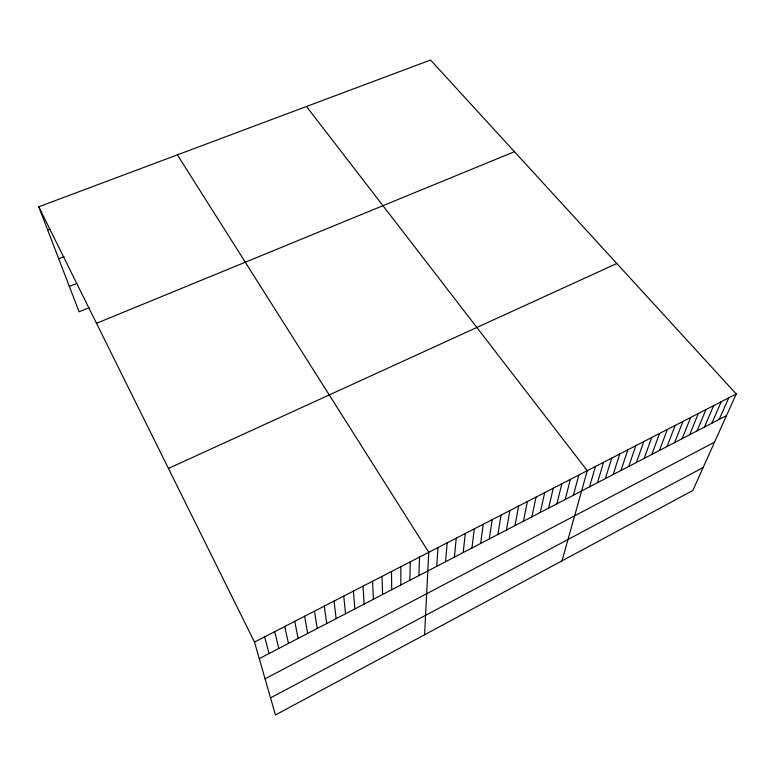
<?xml version="1.0" encoding="UTF-8"?>
<svg xmlns="http://www.w3.org/2000/svg" width="775" height="775" viewBox="0 0 775 775"><rect width="100%" height="100%" fill="white"/><g stroke="black" fill="none" stroke-linecap="round" stroke-linejoin="round"><path stroke-width="1.16" d="M400.82 584.999L400.888 566.68M409.868 580.291L410.237 561.865M418.868 575.612L419.527 557.08M424.584 634.764L428.778 552.313L177.388 154.855M436.742 566.312L437.972 547.576M445.606 561.701L447.127 542.868M454.431 557.109L456.233 538.179M463.208 552.546L465.281 533.52M471.946 548.002L474.29 528.879M480.626 543.488L483.251 524.258M489.277 538.983L492.173 519.676M497.879 534.518L501.038 515.104M506.443 530.061L509.863 510.56M514.958 525.634L518.64 506.036M523.435 521.226L527.378 501.541M531.863 516.838L536.067 497.066M540.252 512.469L544.709 492.619M548.603 508.129L553.311 488.182M556.915 503.808L561.865 483.784M565.188 499.507L570.381 479.396M573.413 495.225L578.847 475.036M562.02 560.838L587.276 470.696L306.483 106.495M589.552 486.826L595.462 466.472M597.467 482.709L603.609 462.278M605.343 478.611L611.717 458.103M613.19 474.532L619.787 453.956M620.998 470.473L627.808 449.82M628.757 466.434L635.8 445.702M636.488 462.413L643.754 441.614M644.19 458.412L651.668 437.536M651.843 454.421L659.535 433.477M659.467 450.459L667.372 429.447M667.062 446.516L675.17 425.427M674.608 442.583L682.94 421.435M682.136 438.669L690.661 417.454M689.614 434.775L698.352 413.492M697.064 430.91L706.006 409.549M704.485 427.044L713.62 405.635M711.857 423.208L721.196 401.731M719.21 419.382L728.742 397.846M736.25 393.971L692.792 490.498L275.454 714.976L254.5 642.068L38.75 206.789L430.532 60.024L736.25 393.971L254.5 642.068M270.543 697.887L703.128 467.538M265.06 678.793L714.569 442.137M259.267 658.634L726.524 415.584M168.437 468.439L616.813 263.51M96.507 323.32L514.445 151.687M89.086 307.733L79.089 311.792L38.75 206.789M69.353 286.45L76.589 283.573M58.687 258.676L64.034 256.593M47.643 229.952L49.862 229.1M264.633 636.847L269.051 653.538M274.718 631.654L278.787 648.472M284.745 626.491L288.474 643.434M294.713 621.356L298.104 638.426M304.623 616.251L307.694 633.437M314.485 611.175L317.227 628.486M324.299 606.127L326.711 623.546M334.054 601.1L336.137 618.644M343.751 596.101L345.524 613.761M353.4 591.131L354.863 608.908M363 586.191L364.143 604.074M372.552 581.269L373.385 599.269M382.046 576.387L382.579 594.493M391.491 571.524L391.724 589.736"/></g></svg>
